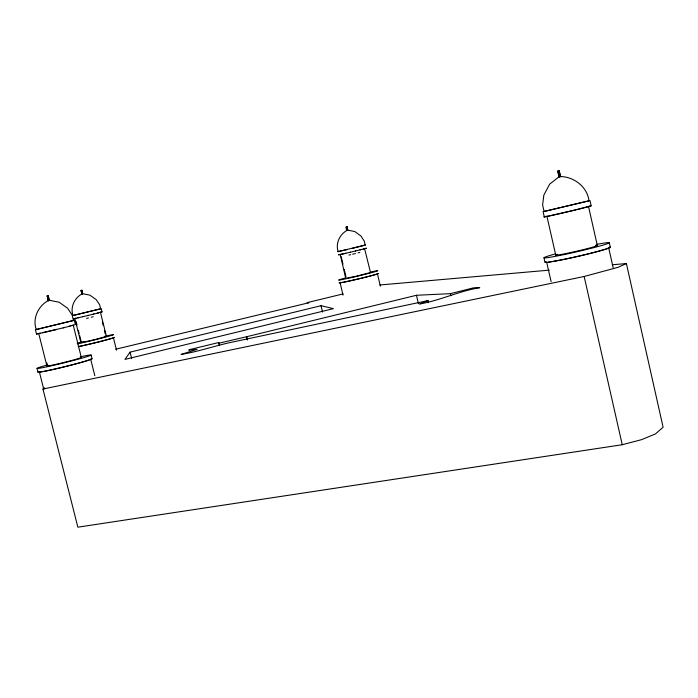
<?xml version="1.0" encoding="UTF-8"?>
<svg xmlns="http://www.w3.org/2000/svg" width="698" height="698" viewBox="0 0 698 698"><rect width="100%" height="100%" fill="white"/><g stroke="black" fill="none" stroke-linecap="round" stroke-linejoin="round"><path stroke-width="1.05" d="M130.055 352.158L124.959 359.409L333.417 308.647L321.019 305.707L130.055 352.158L131.625 358.458M346.636 230.602C339.542 234.65 335.415 243.715 338.164 251.603L347.011 249.614M47.717 300.908C38.006 306.37 32.335 318.803 36.27 329.517L74.328 320.277L75.41 324.587L68.674 326.437M81.518 294.198C74.302 298.273 70.114 307.521 73.02 315.496L101.254 308.656L102.056 311.875L97.24 313.158M558.522 177.196L549.666 184.132L543.838 195.117L542.616 204.976L544.091 211.45L589.993 200.588L591.171 205.805M612.277 264.769L626.394 263.565L663.1 427.211L655.501 433.903L641.523 439.67L622.25 444.722L77.853 527.182L42.962 389.039L44.698 387.791M83.149 293.806L89.946 295.167L96.219 299.634L99.648 304.782L100.652 308.804L72.409 315.636L73.273 315.374M49.916 300.376L59.086 302.199L67.54 308.184L72.156 315.086L73.508 320.478L35.441 329.718L36.532 334.054L64.103 327.659M99.77 312.495L100.433 312.268L106.436 336.366L94.422 339.717L80.898 342.648L74.843 318.471L76.047 318.244M348.232 230.218L354.863 231.579L360.962 236.02L364.269 241.124L365.211 245.111L352.272 248.357M80.898 342.648L81.631 342.308M626.394 263.565L618.062 267.317L584.156 276.478L42.962 389.039M428.014 300.594L419.62 303.988C440.185 300.445 459.005 291.101 479.762 287.681L473.724 287.803L450.402 293.649L416.453 295.28L246.664 336.715L218.998 343.198L218.71 342.526L190.746 349.323L188.748 350.108L197.115 349.305L181.061 354.453C197.403 351.818 212.986 346.461 229.04 342.788L428.014 300.594L428.511 302.714M338.164 251.603L339.01 251.341M80.985 290.473L82.12 294.05L80.968 290.481L81.884 290.255L82.495 293.963L81.884 290.255M72.199 325.486L73.229 325.12L81.317 357.42A17.729 0.689 -13.9 0 1 61.38 363.065A17.729 0.689 -13.9 0 1 48.057 365.394M36.532 334.054L37.884 333.592M74.075 318.585L73.22 318.864L79.031 317.573M363.213 249.046L366.433 248.218L364.557 248.558L370.507 272.517L356.224 276.251L345.719 278.31L340.24 254.5M35.441 329.718L36.793 329.281M81.867 294.111L82.792 293.893M82.486 342.064L84.188 341.558M340.423 254.325L338.495 254.857L345.885 253.252M346.967 226.728L347.822 230.314M557.719 171.202L559.307 170.818L560.407 176.742L559.046 177.065L557.719 171.202L559.307 170.818M63.186 327.842L70.297 326.071M359.906 249.884L364.592 248.732M346.958 230.523C346.915 221.327 344.786 231.614 347.909 230.296M93.227 314.17L98.462 312.879M576.653 209.609L588.51 206.434L597.305 245.452M48.197 295.62L46.975 295.917L48.546 300.707L49.436 300.498L48.206 295.62L49.087 300.576M88.349 315.365L93.942 314.013M355.448 250.983L360.866 249.675M91.307 317.215L93.218 316.752M358.048 252.885L359.784 252.458M343.015 293.937L307.111 302.644L308.856 302.757L115.746 349.227M347.054 226.702L346.112 226.929L347.15 230.48M350.265 252.248L355.832 250.914M82.8 316.718L88.437 315.365M352.595 254.212L355.448 253.522M86.561 318.367L88.445 317.922M56.625 329.5L42.552 332.824M575.675 209.854L549.247 215.883M350.518 252.17L340.982 254.395M77.923 317.86L83.359 316.56M348.956 255.067L350.693 254.665M559.046 177.065L557.946 171.141M560.634 176.69L559.072 170.87M100.625 312.146L102.056 311.875M72.54 320.609L74.328 320.277M379.965 284.976L549.317 270.143M40.187 333.278L38.73 333.513L46.906 365.944M73.002 320.548L73.508 320.478M105.154 336.532L106.436 336.366M548.358 216.066L546.909 216.24L555.73 255.014M365.386 245.042L337.745 251.673M561.166 176.559C574.506 177.083 587.402 187.221 588.999 200.823L543.105 211.686L544.283 216.86M46.862 362.943L47.665 366.11M43.826 389.58L39.35 371.833A26.454 1.091 -13.9 0 0 41.522 371.729M37.02 368.396L37.971 372.174M116.514 350.16L113.39 337.631A19.649 0.611 -13.7 0 1 100.974 341.296A19.649 0.611 -13.7 0 1 79.014 346.452M102.362 322.197L103.147 325.364M104.464 330.643L105.25 333.81M81.631 290.316L82.538 293.945M91.089 354.994L92.023 358.755M94.823 375.681L90.67 359.086A26.454 1.091 -13.9 0 1 90.452 359.365M76.213 321.822L77.007 324.998M78.324 330.285L79.118 333.461M79.651 335.572L81.238 341.924M218.998 343.198L219.512 345.318M218.71 342.526L219.486 345.693M246.664 336.715L247.424 339.882M246.507 336.497L247.275 339.673M321.019 305.707L322.528 312.023M346.862 226.745L347.717 230.34M341.226 256.785L342.971 264.176M344.227 269.445L345.981 276.827M340.083 282.681L343.032 295.106M380.358 286.154L377.426 273.721A19.221 0.602 -13.4 0 1 357.83 279.043A19.221 0.602 -13.4 0 1 340.31 282.507M450.402 293.649L450.891 295.76M416.453 295.28L418.434 303.717M546.604 261.863L551.115 281.66M543.943 257.728L544.972 262.239M584.156 276.478L622.25 444.722M558.505 171.01L559.84 176.873M609.275 242.695L610.296 247.249M613.132 267.613L608.639 247.624A31.829 1.553 -12.9 0 1 583.807 254.918A31.829 1.553 -12.9 0 1 548.768 261.977M589.26 206.076A24.09 0.462 -13.3 0 1 567.701 211.826A24.09 0.462 -13.3 0 1 546.211 216.223M595.586 245.46A21.333 0.977 -13 0 1 576.618 251.228A21.333 0.977 -13 0 1 557.379 254.255M596.301 244.466A33.53 1.536 -13 0 1 601.144 245.644A33.53 1.536 -13 0 1 553.252 256.716A33.53 1.536 -13 0 1 555.573 253.88M609.502 247.101A33.521 1.64 -12.9 0 1 577.804 256.419A33.521 1.64 -12.9 0 1 545.705 261.741M104.848 336.27A20.696 0.602 -13.7 0 1 108.181 336.392A20.696 0.602 -13.7 0 1 77.478 343.835M77.173 343.18A20.696 0.602 -13.7 0 1 81.701 341.933M114.402 337.378A20.696 0.646 -13.7 0 1 101.323 341.243A20.696 0.646 -13.7 0 1 78.193 346.67M371.205 271.854A20.242 0.593 -13.4 0 1 372.139 272.508A20.242 0.593 -13.4 0 1 343.617 279.287A20.242 0.593 -13.4 0 1 345.519 277.961M377.801 273.511A20.242 0.628 -13.4 0 1 357.795 279.087A20.242 0.628 -13.4 0 1 340.319 282.376M80.27 356.835A27.868 1.082 -13.9 0 1 84.214 357.489A27.868 1.082 -13.9 0 1 44.279 367.349A27.868 1.082 -13.9 0 1 47.473 364.923M91.22 358.72A27.859 1.152 -13.9 0 1 66.005 366.424A27.859 1.152 -13.9 0 1 38.399 371.842M89.257 359.871A26.454 1.091 -13.9 0 1 87.931 360.334M87.119 360.604A26.454 1.091 -13.9 0 1 64.329 366.773A26.454 1.091 -13.9 0 1 42.255 371.615M47.359 295.821L48.214 300.786L47.359 295.821"/></g></svg>
